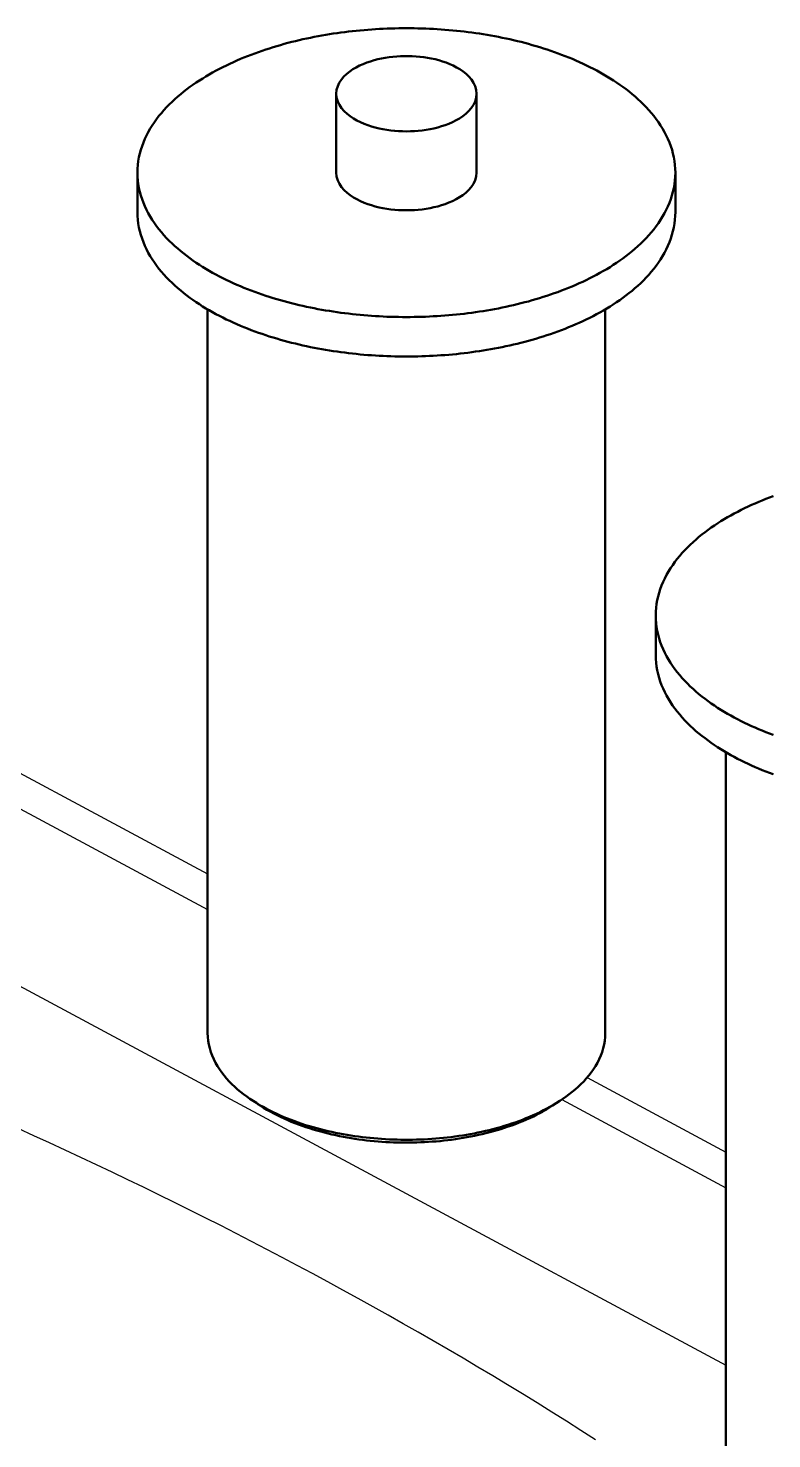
# Model space of a CAD drawing. Header units: millimetres. Extents: x 0 to 841, y 0 to 594.
# Drawn here: x 429.75 to 452.93, y 374.34 to 418.32 of the extents above; entities that cross this region are included whole.
import ezdxf

# ---------------------------------------------------------------- set-up
doc = ezdxf.new("R2010")
doc.units = ezdxf.units.MM
doc.layers.add('FINA', color=7, linetype='CONTINUOUS', lineweight=25)
doc.layers.add('VIS', color=7, linetype='CONTINUOUS', lineweight=50)

msp = doc.modelspace()

# ---------------------------------------------------------------- linework, layer by layer
at = {"layer": 'FINA'}
for points in [[(449.927, 413.815), (449.924, 413.936), (449.915, 414.056), (449.9, 414.175), (449.88, 414.294), (449.853, 414.411), (449.822, 414.527), (449.785, 414.642), (449.743, 414.755), (449.696, 414.866), (449.644, 414.975), (449.589, 415.081), (449.529, 415.186), (449.466, 415.288), (449.399, 415.388), (449.329, 415.486), (449.255, 415.581), (449.179, 415.674), (449.1, 415.765), (449.018, 415.854), (448.934, 415.94), (448.848, 416.024), (448.76, 416.106), (448.67, 416.186), (448.578, 416.264), (448.485, 416.34), (448.39, 416.414), (448.293, 416.486), (448.195, 416.556), (448.096, 416.624), (447.995, 416.69), (447.894, 416.755), (447.791, 416.817), (447.687, 416.878), (447.583, 416.938), (447.477, 416.996), (447.371, 417.052), (447.263, 417.107), (447.155, 417.16), (447.047, 417.212), (446.937, 417.262), (446.827, 417.311), (446.717, 417.358), (446.605, 417.404), (446.493, 417.449), (446.381, 417.492), (446.268, 417.534), (446.155, 417.575), (446.041, 417.614), (445.927, 417.653), (445.813, 417.69), (445.698, 417.726), (445.583, 417.76), (445.467, 417.794), (445.351, 417.826), (445.235, 417.857), (445.118, 417.888), (445.001, 417.917), (444.884, 417.944), (444.767, 417.971), (444.649, 417.997), (444.531, 418.022), (444.413, 418.045), (444.295, 418.068), (444.177, 418.09), (444.058, 418.11), (443.939, 418.13), (443.82, 418.148), (443.701, 418.166), (443.582, 418.182), (443.463, 418.198), (443.343, 418.213), (443.223, 418.226), (443.104, 418.239), (442.984, 418.251), (442.864, 418.261), (442.744, 418.271), (442.624, 418.28), (442.504, 418.288), (442.384, 418.295), (442.263, 418.301), (442.143, 418.306), (442.023, 418.31), (441.902, 418.313), (441.782, 418.316), (441.662, 418.317), (441.541, 418.318), (441.421, 418.317), (441.301, 418.316), (441.18, 418.313), (441.06, 418.31), (440.94, 418.306), (440.819, 418.301), (440.699, 418.295), (440.579, 418.288), (440.459, 418.28), (440.339, 418.271), (440.219, 418.261), (440.099, 418.251), (439.979, 418.239), (439.859, 418.226), (439.74, 418.213), (439.62, 418.198), (439.501, 418.182), (439.381, 418.166), (439.262, 418.148), (439.143, 418.13), (439.025, 418.11), (438.906, 418.09), (438.788, 418.068), (438.669, 418.045), (438.551, 418.022), (438.433, 417.997), (438.316, 417.971), (438.198, 417.944), (438.081, 417.917), (437.965, 417.888), (437.848, 417.857), (437.732, 417.826), (437.616, 417.794), (437.5, 417.76), (437.385, 417.726), (437.27, 417.69), (437.155, 417.653), (437.041, 417.614), (436.927, 417.575), (436.814, 417.534), (436.701, 417.492), (436.589, 417.449), (436.477, 417.404), (436.366, 417.358), (436.255, 417.311), (436.145, 417.262), (436.036, 417.212), (435.927, 417.16), (435.819, 417.107), (435.712, 417.052), (435.606, 416.996), (435.5, 416.938), (435.395, 416.878), (435.292, 416.817), (435.189, 416.755), (435.087, 416.69), (434.987, 416.624), (434.887, 416.556), (434.79, 416.486), (434.693, 416.414), (434.598, 416.34), (434.504, 416.264), (434.412, 416.186), (434.322, 416.106), (434.234, 416.024), (434.148, 415.94), (434.064, 415.854), (433.983, 415.765), (433.904, 415.674), (433.827, 415.581), (433.754, 415.486), (433.684, 415.388), (433.617, 415.288), (433.553, 415.186), (433.494, 415.081), (433.438, 414.975), (433.387, 414.866), (433.34, 414.755), (433.298, 414.642), (433.261, 414.527), (433.229, 414.411), (433.203, 414.294), (433.182, 414.175), (433.167, 414.056), (433.158, 413.936), (433.155, 413.815)], [(443.729, 416.276), (443.718, 416.395), (443.685, 416.511), (443.634, 416.619), (443.567, 416.719), (443.489, 416.81), (443.403, 416.893), (443.309, 416.968), (443.21, 417.036), (443.106, 417.097), (443, 417.152), (442.89, 417.201), (442.778, 417.245), (442.665, 417.284), (442.55, 417.318), (442.434, 417.348), (442.317, 417.374), (442.199, 417.396), (442.08, 417.414), (441.961, 417.429), (441.841, 417.44), (441.721, 417.447), (441.601, 417.45), (441.481, 417.45), (441.361, 417.447), (441.241, 417.44), (441.122, 417.429), (441.003, 417.414), (440.884, 417.396), (440.766, 417.374), (440.649, 417.348), (440.533, 417.318), (440.418, 417.284), (440.304, 417.245), (440.193, 417.201), (440.083, 417.152), (439.976, 417.097), (439.873, 417.036), (439.774, 416.968), (439.68, 416.893), (439.593, 416.81), (439.515, 416.719), (439.449, 416.619), (439.398, 416.511), (439.365, 416.395), (439.354, 416.276)], [(439.354, 416.276), (439.366, 416.154), (439.4, 416.036), (439.453, 415.926), (439.522, 415.824), (439.603, 415.732), (439.693, 415.648), (439.79, 415.572), (439.892, 415.504), (439.999, 415.443), (440.109, 415.388), (440.221, 415.339), (440.336, 415.296), (440.453, 415.257), (440.571, 415.223), (440.69, 415.194), (440.811, 415.169), (440.932, 415.148), (441.053, 415.131), (441.176, 415.118), (441.298, 415.109), (441.421, 415.103), (441.544, 415.102), (441.667, 415.104), (441.789, 415.109), (441.912, 415.119), (442.034, 415.132), (442.156, 415.149), (442.277, 415.17), (442.397, 415.195), (442.516, 415.225), (442.634, 415.259), (442.751, 415.298), (442.866, 415.341), (442.978, 415.391), (443.088, 415.446)], [(439.354, 416.276), (439.354, 413.815)], [(443.088, 415.446), (443.194, 415.507), (443.296, 415.575), (443.392, 415.65), (443.481, 415.734), (443.562, 415.826), (443.63, 415.927), (443.683, 416.037), (443.717, 416.155), (443.729, 416.276)], [(443.729, 416.276), (443.729, 413.815)], [(433.155, 413.815), (433.158, 413.695), (433.167, 413.575), (433.182, 413.456), (433.203, 413.337), (433.229, 413.22), (433.261, 413.104), (433.298, 412.989), (433.34, 412.876), (433.387, 412.765), (433.438, 412.657), (433.494, 412.55), (433.553, 412.445), (433.616, 412.343), (433.683, 412.243), (433.754, 412.145), (433.827, 412.05), (433.903, 411.957), (433.982, 411.866), (434.064, 411.777), (434.147, 411.691), (434.233, 411.607), (434.322, 411.525), (434.412, 411.445), (434.503, 411.367), (434.597, 411.292), (434.692, 411.218), (434.788, 411.146), (434.886, 411.076), (434.986, 411.008), (435.086, 410.942), (435.188, 410.877), (435.29, 410.814), (435.394, 410.753), (435.498, 410.694), (435.604, 410.636), (435.71, 410.58), (435.818, 410.525), (435.926, 410.472), (436.034, 410.42), (436.144, 410.37), (436.254, 410.321), (436.364, 410.273), (436.475, 410.227), (436.587, 410.183), (436.699, 410.139), (436.812, 410.097), (436.925, 410.057), (437.039, 410.017), (437.153, 409.979), (437.267, 409.942), (437.382, 409.906), (437.498, 409.871), (437.613, 409.838), (437.729, 409.805), (437.845, 409.774), (437.962, 409.744), (438.079, 409.715), (438.196, 409.687), (438.313, 409.66), (438.43, 409.634), (438.548, 409.61), (438.666, 409.586), (438.784, 409.563), (438.903, 409.542), (439.021, 409.521), (439.14, 409.502), (439.259, 409.483), (439.378, 409.465), (439.497, 409.449), (439.617, 409.433), (439.736, 409.419), (439.856, 409.405), (439.975, 409.392), (440.095, 409.381), (440.215, 409.37), (440.335, 409.36), (440.455, 409.351), (440.575, 409.343), (440.695, 409.336), (440.815, 409.33), (440.935, 409.325), (441.056, 409.321), (441.176, 409.317), (441.296, 409.315), (441.417, 409.314), (441.537, 409.313), (441.657, 409.313), (441.778, 409.315), (441.898, 409.317), (442.018, 409.32), (442.139, 409.324), (442.259, 409.33), (442.379, 409.336), (442.499, 409.342), (442.619, 409.35), (442.739, 409.359), (442.859, 409.369), (442.979, 409.38), (443.099, 409.391), (443.218, 409.404), (443.338, 409.418), (443.457, 409.432), (443.577, 409.448), (443.696, 409.464), (443.815, 409.482), (443.934, 409.5), (444.053, 409.52), (444.171, 409.54), (444.29, 409.562), (444.408, 409.584), (444.526, 409.608), (444.644, 409.632), (444.761, 409.658), (444.879, 409.685), (444.996, 409.713), (445.112, 409.742), (445.229, 409.772), (445.345, 409.803), (445.461, 409.835), (445.577, 409.869), (445.692, 409.903), (445.807, 409.939), (445.921, 409.976), (446.036, 410.014), (446.149, 410.054), (446.262, 410.094), (446.375, 410.136), (446.488, 410.18), (446.599, 410.224), (446.711, 410.27), (446.821, 410.317), (446.931, 410.366), (447.041, 410.416), (447.149, 410.468), (447.257, 410.521), (447.365, 410.576), (447.471, 410.632)], [(433.155, 413.815), (433.155, 412.585)], [(439.354, 413.815), (439.366, 413.693), (439.4, 413.575), (439.453, 413.465), (439.522, 413.363), (439.603, 413.271), (439.693, 413.187), (439.79, 413.112), (439.892, 413.044), (439.999, 412.983), (440.109, 412.928), (440.221, 412.879), (440.336, 412.835), (440.453, 412.797), (440.571, 412.763), (440.69, 412.733), (440.811, 412.708), (440.932, 412.687), (441.053, 412.67), (441.176, 412.657), (441.298, 412.648), (441.421, 412.643), (441.544, 412.641), (441.667, 412.643), (441.789, 412.648), (441.912, 412.658), (442.034, 412.671), (442.156, 412.688), (442.277, 412.709), (442.397, 412.734), (442.516, 412.764), (442.634, 412.798), (442.751, 412.837), (442.866, 412.881), (442.978, 412.93), (443.088, 412.985)], [(443.088, 412.985), (443.194, 413.046), (443.296, 413.114), (443.392, 413.189), (443.481, 413.273), (443.562, 413.365), (443.63, 413.466), (443.683, 413.576), (443.717, 413.694), (443.729, 413.815)], [(447.471, 410.632), (447.577, 410.69), (447.682, 410.749), (447.786, 410.81), (447.889, 410.873), (447.99, 410.938), (448.091, 411.004), (448.191, 411.072), (448.289, 411.142), (448.386, 411.214), (448.481, 411.288), (448.575, 411.364), (448.667, 411.441), (448.757, 411.521), (448.845, 411.603), (448.932, 411.688), (449.016, 411.774), (449.097, 411.863), (449.177, 411.954), (449.253, 412.047), (449.327, 412.142), (449.397, 412.24), (449.464, 412.34), (449.528, 412.443), (449.588, 412.548), (449.644, 412.654), (449.695, 412.763), (449.742, 412.875), (449.784, 412.987), (449.821, 413.102), (449.853, 413.219), (449.88, 413.336), (449.9, 413.455), (449.915, 413.575), (449.924, 413.695), (449.927, 413.815)], [(449.927, 413.815), (449.927, 412.585)], [(433.155, 412.585), (433.158, 412.465), (433.167, 412.345), (433.182, 412.225), (433.203, 412.107), (433.229, 411.989), (433.261, 411.873), (433.298, 411.759), (433.34, 411.646), (433.387, 411.535), (433.438, 411.426), (433.494, 411.32), (433.553, 411.215), (433.616, 411.113), (433.683, 411.013), (433.754, 410.915), (433.827, 410.82), (433.903, 410.726), (433.982, 410.636), (434.064, 410.547), (434.147, 410.461), (434.233, 410.377), (434.322, 410.295), (434.412, 410.215), (434.503, 410.137), (434.597, 410.061), (434.692, 409.987), (434.788, 409.916), (434.886, 409.846), (434.986, 409.777), (435.086, 409.711), (435.188, 409.647), (435.29, 409.584), (435.394, 409.523), (435.498, 409.463), (435.604, 409.405), (435.71, 409.349), (435.818, 409.294), (435.926, 409.241), (436.034, 409.19), (436.144, 409.139), (436.254, 409.091), (436.364, 409.043), (436.475, 408.997), (436.587, 408.952), (436.699, 408.909), (436.812, 408.867), (436.925, 408.826), (437.039, 408.787), (437.153, 408.748), (437.267, 408.711), (437.382, 408.675), (437.498, 408.641), (437.613, 408.607), (437.729, 408.575), (437.845, 408.544), (437.962, 408.513), (438.079, 408.484), (438.196, 408.456), (438.313, 408.43), (438.43, 408.404), (438.548, 408.379), (438.666, 408.356), (438.784, 408.333), (438.903, 408.311), (439.021, 408.291), (439.14, 408.271), (439.259, 408.253), (439.378, 408.235), (439.497, 408.218), (439.617, 408.203), (439.736, 408.188), (439.856, 408.175), (439.975, 408.162), (440.095, 408.15), (440.215, 408.139), (440.335, 408.129), (440.455, 408.121), (440.575, 408.113), (440.695, 408.106), (440.815, 408.1), (440.935, 408.094), (441.056, 408.09), (441.176, 408.087), (441.296, 408.085), (441.417, 408.083), (441.537, 408.083), (441.657, 408.083), (441.778, 408.084), (441.898, 408.087), (442.018, 408.09), (442.139, 408.094), (442.259, 408.099), (442.379, 408.105), (442.499, 408.112), (442.619, 408.12), (442.739, 408.129), (442.859, 408.139), (442.979, 408.149), (443.099, 408.161), (443.218, 408.174), (443.338, 408.187), (443.457, 408.202), (443.577, 408.217), (443.696, 408.234), (443.815, 408.251), (443.934, 408.27), (444.053, 408.289), (444.171, 408.31), (444.29, 408.331), (444.408, 408.354), (444.526, 408.377), (444.644, 408.402), (444.761, 408.428), (444.879, 408.455), (444.996, 408.482), (445.112, 408.511), (445.229, 408.541), (445.345, 408.573), (445.461, 408.605), (445.577, 408.638), (445.692, 408.673), (445.807, 408.709), (445.921, 408.746), (446.036, 408.784), (446.149, 408.823), (446.262, 408.864), (446.375, 408.906), (446.488, 408.949), (446.599, 408.994), (446.711, 409.04), (446.821, 409.087), (446.931, 409.136), (447.041, 409.186), (447.149, 409.238), (447.257, 409.291), (447.365, 409.345), (447.471, 409.401)], [(447.471, 409.401), (447.577, 409.459), (447.682, 409.519), (447.786, 409.58), (447.889, 409.643), (447.99, 409.707), (448.091, 409.773), (448.191, 409.842), (448.289, 409.912), (448.386, 409.983), (448.481, 410.057), (448.575, 410.133), (448.667, 410.211), (448.757, 410.291), (448.845, 410.373), (448.932, 410.457), (449.016, 410.544), (449.097, 410.632), (449.177, 410.723), (449.253, 410.817), (449.327, 410.912), (449.397, 411.01), (449.464, 411.11), (449.528, 411.212), (449.588, 411.317), (449.644, 411.424), (449.695, 411.533), (449.742, 411.644), (449.784, 411.757), (449.821, 411.872), (449.853, 411.988), (449.88, 412.106), (449.9, 412.225), (449.915, 412.344), (449.924, 412.464), (449.927, 412.585)], [(435.343, 409.552), (435.343, 386.993)], [(447.74, 409.552), (447.74, 386.993)], [(398.851, 404.901), (451.502, 376.633)], [(452.973, 403.727), (452.86, 403.685), (452.748, 403.642), (452.636, 403.597), (452.525, 403.551), (452.414, 403.503), (452.304, 403.455), (452.195, 403.404), (452.086, 403.353), (451.978, 403.3), (451.871, 403.245), (451.764, 403.189), (451.659, 403.131), (451.554, 403.071), (451.45, 403.01), (451.348, 402.947), (451.246, 402.883), (451.146, 402.817), (451.046, 402.748), (450.948, 402.678), (450.852, 402.607), (450.757, 402.533), (450.663, 402.457), (450.571, 402.379), (450.481, 402.299), (450.393, 402.217), (450.307, 402.133), (450.223, 402.047), (450.142, 401.958), (450.063, 401.867), (449.986, 401.774), (449.913, 401.679), (449.843, 401.581), (449.776, 401.481), (449.712, 401.379), (449.653, 401.274), (449.597, 401.167), (449.546, 401.058), (449.499, 400.948), (449.457, 400.835), (449.42, 400.72), (449.388, 400.604), (449.362, 400.487), (449.341, 400.368), (449.326, 400.249), (449.317, 400.129), (449.314, 400.008)], [(449.314, 400.008), (449.317, 399.888), (449.326, 399.768), (449.341, 399.649), (449.362, 399.53), (449.388, 399.413), (449.42, 399.296), (449.457, 399.182), (449.499, 399.069), (449.545, 398.958), (449.597, 398.85), (449.652, 398.743), (449.712, 398.638), (449.775, 398.536), (449.842, 398.436), (449.912, 398.338), (449.986, 398.243), (450.062, 398.15), (450.141, 398.059), (450.222, 397.97), (450.306, 397.884), (450.392, 397.8), (450.48, 397.718), (450.57, 397.638), (450.662, 397.56), (450.756, 397.484), (450.851, 397.411), (450.947, 397.339), (451.045, 397.269), (451.144, 397.201), (451.245, 397.134), (451.346, 397.07), (451.449, 397.007), (451.553, 396.946), (451.657, 396.887), (451.763, 396.829), (451.869, 396.772), (451.976, 396.718), (452.084, 396.665), (452.193, 396.613), (452.302, 396.563), (452.412, 396.514), (452.523, 396.466), (452.634, 396.42), (452.746, 396.376), (452.858, 396.332), (452.971, 396.29)], [(449.314, 400.008), (449.314, 398.778)], [(449.314, 398.778), (449.317, 398.658), (449.326, 398.538), (449.341, 398.418), (449.362, 398.3), (449.388, 398.182), (449.42, 398.066), (449.457, 397.952), (449.499, 397.839), (449.545, 397.728), (449.597, 397.619), (449.652, 397.512), (449.712, 397.408), (449.775, 397.306), (449.842, 397.206), (449.912, 397.108), (449.986, 397.012), (450.062, 396.919), (450.141, 396.829), (450.222, 396.74), (450.306, 396.654), (450.392, 396.569), (450.48, 396.487), (450.57, 396.408), (450.662, 396.33), (450.756, 396.254), (450.851, 396.18), (450.947, 396.108), (451.045, 396.038), (451.144, 395.97), (451.245, 395.904), (451.346, 395.839), (451.449, 395.777), (451.553, 395.716), (451.657, 395.656), (451.763, 395.598), (451.869, 395.542), (451.976, 395.487), (452.084, 395.434), (452.193, 395.382), (452.302, 395.332), (452.412, 395.283), (452.523, 395.236), (452.634, 395.19), (452.746, 395.145), (452.858, 395.102), (452.971, 395.06)], [(425.696, 397.132), (435.343, 391.953)], [(424.909, 396.447), (435.343, 390.845)], [(451.502, 395.745), (451.502, 373.186)], [(435.343, 386.993), (435.347, 386.872), (435.359, 386.752), (435.379, 386.633), (435.407, 386.516), (435.442, 386.4), (435.484, 386.287), (435.533, 386.176), (435.587, 386.068), (435.647, 385.964), (435.712, 385.862), (435.782, 385.763), (435.856, 385.668), (435.933, 385.575), (436.015, 385.486), (436.099, 385.4), (436.187, 385.317), (436.277, 385.236), (436.37, 385.159), (436.464, 385.084), (436.561, 385.012), (436.66, 384.942), (436.76, 384.875)], [(446.322, 384.875), (446.423, 384.942), (446.521, 385.012), (446.618, 385.084), (446.713, 385.159), (446.806, 385.236), (446.896, 385.317), (446.983, 385.4), (447.068, 385.486), (447.149, 385.575), (447.227, 385.668), (447.301, 385.763), (447.371, 385.862), (447.436, 385.964), (447.496, 386.068), (447.55, 386.176), (447.598, 386.287), (447.64, 386.4), (447.675, 386.516), (447.703, 386.633), (447.723, 386.752), (447.735, 386.872), (447.74, 386.993)], [(447.172, 385.602), (451.502, 383.277)], [(436.76, 384.875), (436.862, 384.811), (436.965, 384.748), (437.07, 384.688), (437.176, 384.631), (437.283, 384.575), (437.391, 384.521), (437.5, 384.47), (437.61, 384.42), (437.721, 384.373), (437.832, 384.327), (437.945, 384.283), (438.058, 384.241), (438.171, 384.2), (438.285, 384.161), (438.4, 384.124), (438.516, 384.089), (438.631, 384.055), (438.747, 384.022), (438.864, 383.992), (438.981, 383.962), (439.098, 383.935), (439.216, 383.908), (439.334, 383.883), (439.453, 383.86), (439.571, 383.838), (439.69, 383.817), (439.809, 383.798), (439.928, 383.78), (440.048, 383.763), (440.167, 383.748), (440.287, 383.734), (440.407, 383.721), (440.527, 383.71), (440.647, 383.7), (440.768, 383.691), (440.888, 383.684), (441.009, 383.677), (441.129, 383.673), (441.25, 383.669), (441.37, 383.666), (441.491, 383.665), (441.611, 383.665), (441.732, 383.667), (441.853, 383.669), (441.973, 383.673), (442.094, 383.678), (442.214, 383.685), (442.335, 383.693), (442.455, 383.702), (442.575, 383.712), (442.695, 383.723), (442.815, 383.736), (442.935, 383.75), (443.054, 383.766), (443.174, 383.783), (443.293, 383.801), (443.412, 383.82), (443.531, 383.841), (443.649, 383.864), (443.768, 383.887), (443.886, 383.912), (444.003, 383.939), (444.121, 383.967), (444.238, 383.997), (444.354, 384.028), (444.47, 384.06), (444.586, 384.094), (444.701, 384.13), (444.816, 384.167), (444.93, 384.207), (445.043, 384.247), (445.156, 384.29), (445.269, 384.334), (445.38, 384.38), (445.491, 384.428), (445.6, 384.478), (445.709, 384.53), (445.817, 384.584), (445.924, 384.64)], [(436.985, 384.729), (436.76, 384.875)], [(436.876, 384.802), (436.894, 384.79), (436.912, 384.777), (436.93, 384.765), (436.949, 384.753), (436.967, 384.741), (436.985, 384.729)], [(445.924, 384.64), (445.992, 384.677), (446.059, 384.715), (446.126, 384.753), (446.192, 384.793), (446.257, 384.834), (446.322, 384.875)], [(446.097, 384.729), (446.322, 384.875)], [(446.097, 384.729), (446.116, 384.741), (446.134, 384.753), (446.152, 384.765), (446.17, 384.777), (446.188, 384.79), (446.207, 384.802)], [(446.385, 384.917), (451.502, 382.17)], [(436.985, 384.729), (437.087, 384.664), (437.191, 384.602), (437.297, 384.542), (437.403, 384.484), (437.511, 384.429), (437.619, 384.376), (437.729, 384.325), (437.84, 384.276), (437.952, 384.229), (438.064, 384.184), (438.177, 384.14), (438.291, 384.099), (438.405, 384.06), (438.52, 384.022), (438.636, 383.986), (438.752, 383.952), (438.869, 383.919), (438.986, 383.888), (439.103, 383.859), (439.221, 383.831), (439.339, 383.804), (439.458, 383.78), (439.576, 383.756), (439.696, 383.735), (439.815, 383.714), (439.934, 383.695), (440.054, 383.678), (440.174, 383.662), (440.294, 383.647), (440.415, 383.634), (440.535, 383.622), (440.656, 383.612), (440.777, 383.602), (440.897, 383.595), (441.018, 383.588), (441.139, 383.583), (441.26, 383.579), (441.381, 383.577), (441.502, 383.576), (441.624, 383.576), (441.745, 383.578), (441.866, 383.58), (441.987, 383.585), (442.108, 383.59), (442.228, 383.597), (442.349, 383.606), (442.47, 383.615), (442.59, 383.626), (442.711, 383.638), (442.831, 383.652), (442.951, 383.667), (443.071, 383.684), (443.191, 383.702), (443.31, 383.721), (443.43, 383.742), (443.549, 383.764), (443.667, 383.788), (443.786, 383.814), (443.904, 383.84), (444.022, 383.869), (444.139, 383.899), (444.256, 383.93), (444.372, 383.964), (444.488, 383.999), (444.604, 384.035), (444.718, 384.074), (444.833, 384.114), (444.946, 384.156), (445.059, 384.199), (445.171, 384.245), (445.282, 384.293), (445.393, 384.343), (445.502, 384.394), (445.611, 384.448), (445.718, 384.505)], [(445.718, 384.505), (445.782, 384.54), (445.846, 384.576), (445.91, 384.613), (445.973, 384.65), (446.035, 384.689), (446.097, 384.729)], [(447.438, 374.311), (446.984, 374.601), (446.529, 374.889), (446.073, 375.175), (445.615, 375.46), (445.156, 375.742), (444.696, 376.022), (444.235, 376.301), (443.773, 376.577), (443.309, 376.851), (442.845, 377.124), (442.379, 377.394), (441.912, 377.663), (441.444, 377.93), (440.975, 378.195), (440.505, 378.458), (440.034, 378.719), (439.562, 378.978), (439.089, 379.236), (438.615, 379.492), (438.14, 379.745), (437.664, 379.997), (437.187, 380.248), (436.709, 380.496), (436.23, 380.743), (435.75, 380.988), (435.27, 381.231), (434.788, 381.472), (434.306, 381.712), (433.823, 381.95), (433.339, 382.186), (432.854, 382.42), (432.368, 382.653), (431.881, 382.884), (431.394, 383.114), (430.906, 383.341), (430.417, 383.567), (429.927, 383.792), (429.437, 384.014)]]:
    msp.add_lwpolyline(points, dxfattribs=at)
at = {"layer": 'VIS'}
for points in [[(449.927, 413.815), (449.924, 413.936), (449.915, 414.056), (449.9, 414.175), (449.88, 414.294), (449.853, 414.411), (449.822, 414.527), (449.785, 414.642), (449.743, 414.755), (449.696, 414.866), (449.644, 414.975), (449.589, 415.081), (449.529, 415.186), (449.466, 415.288), (449.399, 415.388), (449.329, 415.486), (449.255, 415.581), (449.179, 415.674), (449.1, 415.765), (449.018, 415.854), (448.934, 415.94), (448.848, 416.024), (448.76, 416.106), (448.67, 416.186), (448.578, 416.264), (448.485, 416.34), (448.39, 416.414), (448.293, 416.486), (448.195, 416.556), (448.096, 416.624), (447.995, 416.69), (447.894, 416.755), (447.791, 416.817), (447.687, 416.878), (447.583, 416.938), (447.477, 416.996), (447.371, 417.052), (447.263, 417.107), (447.155, 417.16), (447.047, 417.212), (446.937, 417.262), (446.827, 417.311), (446.717, 417.358), (446.605, 417.404), (446.493, 417.449), (446.381, 417.492), (446.268, 417.534), (446.155, 417.575), (446.041, 417.614), (445.927, 417.653), (445.813, 417.69), (445.698, 417.726), (445.583, 417.76), (445.467, 417.794), (445.351, 417.826), (445.235, 417.857), (445.118, 417.888), (445.001, 417.917), (444.884, 417.944), (444.767, 417.971), (444.649, 417.997), (444.531, 418.022), (444.413, 418.045), (444.295, 418.068), (444.177, 418.09), (444.058, 418.11), (443.939, 418.13), (443.82, 418.148), (443.701, 418.166), (443.582, 418.182), (443.463, 418.198), (443.343, 418.213), (443.223, 418.226), (443.104, 418.239), (442.984, 418.251), (442.864, 418.261), (442.744, 418.271), (442.624, 418.28), (442.504, 418.288), (442.384, 418.295), (442.263, 418.301), (442.143, 418.306), (442.023, 418.31), (441.902, 418.313), (441.782, 418.316), (441.662, 418.317), (441.541, 418.318), (441.421, 418.317), (441.301, 418.316), (441.18, 418.313), (441.06, 418.31), (440.94, 418.306), (440.819, 418.301), (440.699, 418.295), (440.579, 418.288), (440.459, 418.28), (440.339, 418.271), (440.219, 418.261), (440.099, 418.251), (439.979, 418.239), (439.859, 418.226), (439.74, 418.213), (439.62, 418.198), (439.501, 418.182), (439.381, 418.166), (439.262, 418.148), (439.143, 418.13), (439.025, 418.11), (438.906, 418.09), (438.788, 418.068), (438.669, 418.045), (438.551, 418.022), (438.433, 417.997), (438.316, 417.971), (438.198, 417.944), (438.081, 417.917), (437.965, 417.888), (437.848, 417.857), (437.732, 417.826), (437.616, 417.794), (437.5, 417.76), (437.385, 417.726), (437.27, 417.69), (437.155, 417.653), (437.041, 417.614), (436.927, 417.575), (436.814, 417.534), (436.701, 417.492), (436.589, 417.449), (436.477, 417.404), (436.366, 417.358), (436.255, 417.311), (436.145, 417.262), (436.036, 417.212), (435.927, 417.16), (435.819, 417.107), (435.712, 417.052), (435.606, 416.996), (435.5, 416.938), (435.395, 416.878), (435.292, 416.817), (435.189, 416.755), (435.087, 416.69), (434.987, 416.624), (434.887, 416.556), (434.79, 416.486), (434.693, 416.414), (434.598, 416.34), (434.504, 416.264), (434.412, 416.186), (434.322, 416.106), (434.234, 416.024), (434.148, 415.94), (434.064, 415.854), (433.983, 415.765), (433.904, 415.674), (433.827, 415.581), (433.754, 415.486), (433.684, 415.388), (433.617, 415.288), (433.553, 415.186), (433.494, 415.081), (433.438, 414.975), (433.387, 414.866), (433.34, 414.755), (433.298, 414.642), (433.261, 414.527), (433.229, 414.411), (433.203, 414.294), (433.182, 414.175), (433.167, 414.056), (433.158, 413.936), (433.155, 413.815)], [(443.729, 416.276), (443.718, 416.395), (443.685, 416.511), (443.634, 416.619), (443.567, 416.719), (443.489, 416.81), (443.403, 416.893), (443.309, 416.968), (443.21, 417.036), (443.106, 417.097), (443, 417.152), (442.89, 417.201), (442.778, 417.245), (442.665, 417.284), (442.55, 417.318), (442.434, 417.348), (442.317, 417.374), (442.199, 417.396), (442.08, 417.414), (441.961, 417.429), (441.841, 417.44), (441.721, 417.447), (441.601, 417.45), (441.481, 417.45), (441.361, 417.447), (441.241, 417.44), (441.122, 417.429), (441.003, 417.414), (440.884, 417.396), (440.766, 417.374), (440.649, 417.348), (440.533, 417.318), (440.418, 417.284), (440.304, 417.245), (440.193, 417.201), (440.083, 417.152), (439.976, 417.097), (439.873, 417.036), (439.774, 416.968), (439.68, 416.893), (439.593, 416.81), (439.515, 416.719), (439.449, 416.619), (439.398, 416.511), (439.365, 416.395), (439.354, 416.276)], [(439.354, 416.276), (439.366, 416.154), (439.4, 416.036), (439.453, 415.926), (439.522, 415.824), (439.603, 415.732), (439.693, 415.648), (439.79, 415.572), (439.892, 415.504), (439.999, 415.443), (440.109, 415.388), (440.221, 415.339), (440.336, 415.296), (440.453, 415.257), (440.571, 415.223), (440.69, 415.194), (440.811, 415.169), (440.932, 415.148), (441.053, 415.131), (441.176, 415.118), (441.298, 415.109), (441.421, 415.103), (441.544, 415.102), (441.667, 415.104), (441.789, 415.109), (441.912, 415.119), (442.034, 415.132), (442.156, 415.149), (442.277, 415.17), (442.397, 415.195), (442.516, 415.225), (442.634, 415.259), (442.751, 415.298), (442.866, 415.341), (442.978, 415.391), (443.088, 415.446)], [(439.354, 416.276), (439.354, 413.815)], [(443.088, 415.446), (443.194, 415.507), (443.296, 415.575), (443.392, 415.65), (443.481, 415.734), (443.562, 415.826), (443.63, 415.927), (443.683, 416.037), (443.717, 416.155), (443.729, 416.276)], [(443.729, 416.276), (443.729, 413.815)], [(433.155, 413.815), (433.158, 413.695), (433.167, 413.575), (433.182, 413.456), (433.203, 413.337), (433.229, 413.22), (433.261, 413.104), (433.298, 412.989), (433.34, 412.876), (433.387, 412.765), (433.438, 412.657), (433.494, 412.55), (433.553, 412.445), (433.616, 412.343), (433.683, 412.243), (433.754, 412.145), (433.827, 412.05), (433.903, 411.957), (433.982, 411.866), (434.064, 411.777), (434.147, 411.691), (434.233, 411.607), (434.322, 411.525), (434.412, 411.445), (434.503, 411.367), (434.597, 411.292), (434.692, 411.218), (434.788, 411.146), (434.886, 411.076), (434.986, 411.008), (435.086, 410.942), (435.188, 410.877), (435.29, 410.814), (435.394, 410.753), (435.498, 410.694), (435.604, 410.636), (435.71, 410.58), (435.818, 410.525), (435.926, 410.472), (436.034, 410.42), (436.144, 410.37), (436.254, 410.321), (436.364, 410.273), (436.475, 410.227), (436.587, 410.183), (436.699, 410.139), (436.812, 410.097), (436.925, 410.057), (437.039, 410.017), (437.153, 409.979), (437.267, 409.942), (437.382, 409.906), (437.498, 409.871), (437.613, 409.838), (437.729, 409.805), (437.845, 409.774), (437.962, 409.744), (438.079, 409.715), (438.196, 409.687), (438.313, 409.66), (438.43, 409.634), (438.548, 409.61), (438.666, 409.586), (438.784, 409.563), (438.903, 409.542), (439.021, 409.521), (439.14, 409.502), (439.259, 409.483), (439.378, 409.465), (439.497, 409.449), (439.617, 409.433), (439.736, 409.419), (439.856, 409.405), (439.975, 409.392), (440.095, 409.381), (440.215, 409.37), (440.335, 409.36), (440.455, 409.351), (440.575, 409.343), (440.695, 409.336), (440.815, 409.33), (440.935, 409.325), (441.056, 409.321), (441.176, 409.317), (441.296, 409.315), (441.417, 409.314), (441.537, 409.313), (441.657, 409.313), (441.778, 409.315), (441.898, 409.317), (442.018, 409.32), (442.139, 409.324), (442.259, 409.33), (442.379, 409.336), (442.499, 409.342), (442.619, 409.35), (442.739, 409.359), (442.859, 409.369), (442.979, 409.38), (443.099, 409.391), (443.218, 409.404), (443.338, 409.418), (443.457, 409.432), (443.577, 409.448), (443.696, 409.464), (443.815, 409.482), (443.934, 409.5), (444.053, 409.52), (444.171, 409.54), (444.29, 409.562), (444.408, 409.584), (444.526, 409.608), (444.644, 409.632), (444.761, 409.658), (444.879, 409.685), (444.996, 409.713), (445.112, 409.742), (445.229, 409.772), (445.345, 409.803), (445.461, 409.835), (445.577, 409.869), (445.692, 409.903), (445.807, 409.939), (445.921, 409.976), (446.036, 410.014), (446.149, 410.054), (446.262, 410.094), (446.375, 410.136), (446.488, 410.18), (446.599, 410.224), (446.711, 410.27), (446.821, 410.317), (446.931, 410.366), (447.041, 410.416), (447.149, 410.468), (447.257, 410.521), (447.365, 410.576), (447.471, 410.632)], [(433.155, 413.815), (433.155, 412.585)], [(439.354, 413.815), (439.366, 413.693), (439.4, 413.575), (439.453, 413.465), (439.522, 413.363), (439.603, 413.271), (439.693, 413.187), (439.79, 413.112), (439.892, 413.044), (439.999, 412.983), (440.109, 412.928), (440.221, 412.879), (440.336, 412.835), (440.453, 412.797), (440.571, 412.763), (440.69, 412.733), (440.811, 412.708), (440.932, 412.687), (441.053, 412.67), (441.176, 412.657), (441.298, 412.648), (441.421, 412.643), (441.544, 412.641), (441.667, 412.643), (441.789, 412.648), (441.912, 412.658), (442.034, 412.671), (442.156, 412.688), (442.277, 412.709), (442.397, 412.734), (442.516, 412.764), (442.634, 412.798), (442.751, 412.837), (442.866, 412.881), (442.978, 412.93), (443.088, 412.985)], [(443.088, 412.985), (443.194, 413.046), (443.296, 413.114), (443.392, 413.189), (443.481, 413.273), (443.562, 413.365), (443.63, 413.466), (443.683, 413.576), (443.717, 413.694), (443.729, 413.815)], [(447.471, 410.632), (447.577, 410.69), (447.682, 410.749), (447.786, 410.81), (447.889, 410.873), (447.99, 410.938), (448.091, 411.004), (448.191, 411.072), (448.289, 411.142), (448.386, 411.214), (448.481, 411.288), (448.575, 411.364), (448.667, 411.441), (448.757, 411.521), (448.845, 411.603), (448.932, 411.688), (449.016, 411.774), (449.097, 411.863), (449.177, 411.954), (449.253, 412.047), (449.327, 412.142), (449.397, 412.24), (449.464, 412.34), (449.528, 412.443), (449.588, 412.548), (449.644, 412.654), (449.695, 412.763), (449.742, 412.875), (449.784, 412.987), (449.821, 413.102), (449.853, 413.219), (449.88, 413.336), (449.9, 413.455), (449.915, 413.575), (449.924, 413.695), (449.927, 413.815)], [(449.927, 413.815), (449.927, 412.585)], [(433.155, 412.585), (433.158, 412.465), (433.167, 412.345), (433.182, 412.225), (433.203, 412.107), (433.229, 411.989), (433.261, 411.873), (433.298, 411.759), (433.34, 411.646), (433.387, 411.535), (433.438, 411.426), (433.494, 411.32), (433.553, 411.215), (433.616, 411.113), (433.683, 411.013), (433.754, 410.915), (433.827, 410.82), (433.903, 410.726), (433.982, 410.636), (434.064, 410.547), (434.147, 410.461), (434.233, 410.377), (434.322, 410.295), (434.412, 410.215), (434.503, 410.137), (434.597, 410.061), (434.692, 409.987), (434.788, 409.916), (434.886, 409.846), (434.986, 409.777), (435.086, 409.711), (435.188, 409.647), (435.29, 409.584), (435.394, 409.523), (435.498, 409.463), (435.604, 409.405), (435.71, 409.349), (435.818, 409.294), (435.926, 409.241), (436.034, 409.19), (436.144, 409.139), (436.254, 409.091), (436.364, 409.043), (436.475, 408.997), (436.587, 408.952), (436.699, 408.909), (436.812, 408.867), (436.925, 408.826), (437.039, 408.787), (437.153, 408.748), (437.267, 408.711), (437.382, 408.675), (437.498, 408.641), (437.613, 408.607), (437.729, 408.575), (437.845, 408.544), (437.962, 408.513), (438.079, 408.484), (438.196, 408.456), (438.313, 408.43), (438.43, 408.404), (438.548, 408.379), (438.666, 408.356), (438.784, 408.333), (438.903, 408.311), (439.021, 408.291), (439.14, 408.271), (439.259, 408.253), (439.378, 408.235), (439.497, 408.218), (439.617, 408.203), (439.736, 408.188), (439.856, 408.175), (439.975, 408.162), (440.095, 408.15), (440.215, 408.139), (440.335, 408.129), (440.455, 408.121), (440.575, 408.113), (440.695, 408.106), (440.815, 408.1), (440.935, 408.094), (441.056, 408.09), (441.176, 408.087), (441.296, 408.085), (441.417, 408.083), (441.537, 408.083), (441.657, 408.083), (441.778, 408.084), (441.898, 408.087), (442.018, 408.09), (442.139, 408.094), (442.259, 408.099), (442.379, 408.105), (442.499, 408.112), (442.619, 408.12), (442.739, 408.129), (442.859, 408.139), (442.979, 408.149), (443.099, 408.161), (443.218, 408.174), (443.338, 408.187), (443.457, 408.202), (443.577, 408.217), (443.696, 408.234), (443.815, 408.251), (443.934, 408.27), (444.053, 408.289), (444.171, 408.31), (444.29, 408.331), (444.408, 408.354), (444.526, 408.377), (444.644, 408.402), (444.761, 408.428), (444.879, 408.455), (444.996, 408.482), (445.112, 408.511), (445.229, 408.541), (445.345, 408.573), (445.461, 408.605), (445.577, 408.638), (445.692, 408.673), (445.807, 408.709), (445.921, 408.746), (446.036, 408.784), (446.149, 408.823), (446.262, 408.864), (446.375, 408.906), (446.488, 408.949), (446.599, 408.994), (446.711, 409.04), (446.821, 409.087), (446.931, 409.136), (447.041, 409.186), (447.149, 409.238), (447.257, 409.291), (447.365, 409.345), (447.471, 409.401)], [(447.471, 409.401), (447.577, 409.459), (447.682, 409.519), (447.786, 409.58), (447.889, 409.643), (447.99, 409.707), (448.091, 409.773), (448.191, 409.842), (448.289, 409.912), (448.386, 409.983), (448.481, 410.057), (448.575, 410.133), (448.667, 410.211), (448.757, 410.291), (448.845, 410.373), (448.932, 410.457), (449.016, 410.544), (449.097, 410.632), (449.177, 410.723), (449.253, 410.817), (449.327, 410.912), (449.397, 411.01), (449.464, 411.11), (449.528, 411.212), (449.588, 411.317), (449.644, 411.424), (449.695, 411.533), (449.742, 411.644), (449.784, 411.757), (449.821, 411.872), (449.853, 411.988), (449.88, 412.106), (449.9, 412.225), (449.915, 412.344), (449.924, 412.464), (449.927, 412.585)], [(435.343, 409.552), (435.343, 386.993)], [(447.74, 409.552), (447.74, 386.993)], [(452.973, 403.727), (452.86, 403.685), (452.748, 403.642), (452.636, 403.597), (452.525, 403.551), (452.414, 403.503), (452.304, 403.455), (452.195, 403.404), (452.086, 403.353), (451.978, 403.3), (451.871, 403.245), (451.764, 403.189), (451.659, 403.131), (451.554, 403.071), (451.45, 403.01), (451.348, 402.947), (451.246, 402.883), (451.146, 402.817), (451.046, 402.748), (450.948, 402.678), (450.852, 402.607), (450.757, 402.533), (450.663, 402.457), (450.571, 402.379), (450.481, 402.299), (450.393, 402.217), (450.307, 402.133), (450.223, 402.047), (450.142, 401.958), (450.063, 401.867), (449.986, 401.774), (449.913, 401.679), (449.843, 401.581), (449.776, 401.481), (449.712, 401.379), (449.653, 401.274), (449.597, 401.167), (449.546, 401.058), (449.499, 400.948), (449.457, 400.835), (449.42, 400.72), (449.388, 400.604), (449.362, 400.487), (449.341, 400.368), (449.326, 400.249), (449.317, 400.129), (449.314, 400.008)], [(449.314, 400.008), (449.317, 399.888), (449.326, 399.768), (449.341, 399.649), (449.362, 399.53), (449.388, 399.413), (449.42, 399.296), (449.457, 399.182), (449.499, 399.069), (449.545, 398.958), (449.597, 398.85), (449.652, 398.743), (449.712, 398.638), (449.775, 398.536), (449.842, 398.436), (449.912, 398.338), (449.986, 398.243), (450.062, 398.15), (450.141, 398.059), (450.222, 397.97), (450.306, 397.884), (450.392, 397.8), (450.48, 397.718), (450.57, 397.638), (450.662, 397.56), (450.756, 397.484), (450.851, 397.411), (450.947, 397.339), (451.045, 397.269), (451.144, 397.201), (451.245, 397.134), (451.346, 397.07), (451.449, 397.007), (451.553, 396.946), (451.657, 396.887), (451.763, 396.829), (451.869, 396.772), (451.976, 396.718), (452.084, 396.665), (452.193, 396.613), (452.302, 396.563), (452.412, 396.514), (452.523, 396.466), (452.634, 396.42), (452.746, 396.376), (452.858, 396.332), (452.971, 396.29)], [(449.314, 400.008), (449.314, 398.778)], [(449.314, 398.778), (449.317, 398.658), (449.326, 398.538), (449.341, 398.418), (449.362, 398.3), (449.388, 398.182), (449.42, 398.066), (449.457, 397.952), (449.499, 397.839), (449.545, 397.728), (449.597, 397.619), (449.652, 397.512), (449.712, 397.408), (449.775, 397.306), (449.842, 397.206), (449.912, 397.108), (449.986, 397.012), (450.062, 396.919), (450.141, 396.829), (450.222, 396.74), (450.306, 396.654), (450.392, 396.569), (450.48, 396.487), (450.57, 396.408), (450.662, 396.33), (450.756, 396.254), (450.851, 396.18), (450.947, 396.108), (451.045, 396.038), (451.144, 395.97), (451.245, 395.904), (451.346, 395.839), (451.449, 395.777), (451.553, 395.716), (451.657, 395.656), (451.763, 395.598), (451.869, 395.542), (451.976, 395.487), (452.084, 395.434), (452.193, 395.382), (452.302, 395.332), (452.412, 395.283), (452.523, 395.236), (452.634, 395.19), (452.746, 395.145), (452.858, 395.102), (452.971, 395.06)], [(451.502, 395.745), (451.502, 373.186)], [(435.343, 386.993), (435.347, 386.872), (435.359, 386.752), (435.379, 386.633), (435.407, 386.516), (435.442, 386.4), (435.484, 386.287), (435.533, 386.176), (435.587, 386.068), (435.647, 385.964), (435.712, 385.862), (435.782, 385.763), (435.856, 385.668), (435.933, 385.575), (436.015, 385.486), (436.099, 385.4), (436.187, 385.317), (436.277, 385.236), (436.37, 385.159), (436.464, 385.084), (436.561, 385.012), (436.66, 384.942), (436.76, 384.875)], [(446.322, 384.875), (446.423, 384.942), (446.521, 385.012), (446.618, 385.084), (446.713, 385.159), (446.806, 385.236), (446.896, 385.317), (446.983, 385.4), (447.068, 385.486), (447.149, 385.575), (447.227, 385.668), (447.301, 385.763), (447.371, 385.862), (447.436, 385.964), (447.496, 386.068), (447.55, 386.176), (447.598, 386.287), (447.64, 386.4), (447.675, 386.516), (447.703, 386.633), (447.723, 386.752), (447.735, 386.872), (447.74, 386.993)], [(436.76, 384.875), (436.862, 384.811), (436.965, 384.748), (437.07, 384.688), (437.176, 384.631), (437.283, 384.575), (437.391, 384.521), (437.5, 384.47), (437.61, 384.42), (437.721, 384.373), (437.832, 384.327), (437.945, 384.283), (438.058, 384.241), (438.171, 384.2), (438.285, 384.161), (438.4, 384.124), (438.516, 384.089), (438.631, 384.055), (438.747, 384.022), (438.864, 383.992), (438.981, 383.962), (439.098, 383.935), (439.216, 383.908), (439.334, 383.883), (439.453, 383.86), (439.571, 383.838), (439.69, 383.817), (439.809, 383.798), (439.928, 383.78), (440.048, 383.763), (440.167, 383.748), (440.287, 383.734), (440.407, 383.721), (440.527, 383.71), (440.647, 383.7), (440.768, 383.691), (440.888, 383.684), (441.009, 383.677), (441.129, 383.673), (441.25, 383.669), (441.37, 383.666), (441.491, 383.665), (441.611, 383.665), (441.732, 383.667), (441.853, 383.669), (441.973, 383.673), (442.094, 383.678), (442.214, 383.685), (442.335, 383.693), (442.455, 383.702), (442.575, 383.712), (442.695, 383.723), (442.815, 383.736), (442.935, 383.75), (443.054, 383.766), (443.174, 383.783), (443.293, 383.801), (443.412, 383.82), (443.531, 383.841), (443.649, 383.864), (443.768, 383.887), (443.886, 383.912), (444.003, 383.939), (444.121, 383.967), (444.238, 383.997), (444.354, 384.028), (444.47, 384.06), (444.586, 384.094), (444.701, 384.13), (444.816, 384.167), (444.93, 384.207), (445.043, 384.247), (445.156, 384.29), (445.269, 384.334), (445.38, 384.38), (445.491, 384.428), (445.6, 384.478), (445.709, 384.53), (445.817, 384.584), (445.924, 384.64)], [(436.985, 384.729), (436.76, 384.875)], [(436.876, 384.802), (436.894, 384.79), (436.912, 384.777), (436.93, 384.765), (436.949, 384.753), (436.967, 384.741), (436.985, 384.729)], [(445.924, 384.64), (445.992, 384.677), (446.059, 384.715), (446.126, 384.753), (446.192, 384.793), (446.257, 384.834), (446.322, 384.875)], [(446.097, 384.729), (446.322, 384.875)], [(446.097, 384.729), (446.116, 384.741), (446.134, 384.753), (446.152, 384.765), (446.17, 384.777), (446.188, 384.79), (446.207, 384.802)], [(436.985, 384.729), (437.087, 384.664), (437.191, 384.602), (437.297, 384.542), (437.403, 384.484), (437.511, 384.429), (437.619, 384.376), (437.729, 384.325), (437.84, 384.276), (437.952, 384.229), (438.064, 384.184), (438.177, 384.14), (438.291, 384.099), (438.405, 384.06), (438.52, 384.022), (438.636, 383.986), (438.752, 383.952), (438.869, 383.919), (438.986, 383.888), (439.103, 383.859), (439.221, 383.831), (439.339, 383.804), (439.458, 383.78), (439.576, 383.756), (439.696, 383.735), (439.815, 383.714), (439.934, 383.695), (440.054, 383.678), (440.174, 383.662), (440.294, 383.647), (440.415, 383.634), (440.535, 383.622), (440.656, 383.612), (440.777, 383.602), (440.897, 383.595), (441.018, 383.588), (441.139, 383.583), (441.26, 383.579), (441.381, 383.577), (441.502, 383.576), (441.624, 383.576), (441.745, 383.578), (441.866, 383.58), (441.987, 383.585), (442.108, 383.59), (442.228, 383.597), (442.349, 383.606), (442.47, 383.615), (442.59, 383.626), (442.711, 383.638), (442.831, 383.652), (442.951, 383.667), (443.071, 383.684), (443.191, 383.702), (443.31, 383.721), (443.43, 383.742), (443.549, 383.764), (443.667, 383.788), (443.786, 383.814), (443.904, 383.84), (444.022, 383.869), (444.139, 383.899), (444.256, 383.93), (444.372, 383.964), (444.488, 383.999), (444.604, 384.035), (444.718, 384.074), (444.833, 384.114), (444.946, 384.156), (445.059, 384.199), (445.171, 384.245), (445.282, 384.293), (445.393, 384.343), (445.502, 384.394), (445.611, 384.448), (445.718, 384.505)], [(445.718, 384.505), (445.782, 384.54), (445.846, 384.576), (445.91, 384.613), (445.973, 384.65), (446.035, 384.689), (446.097, 384.729)]]:
    msp.add_lwpolyline(points, dxfattribs=at)

doc.saveas('drawing.dxf')
